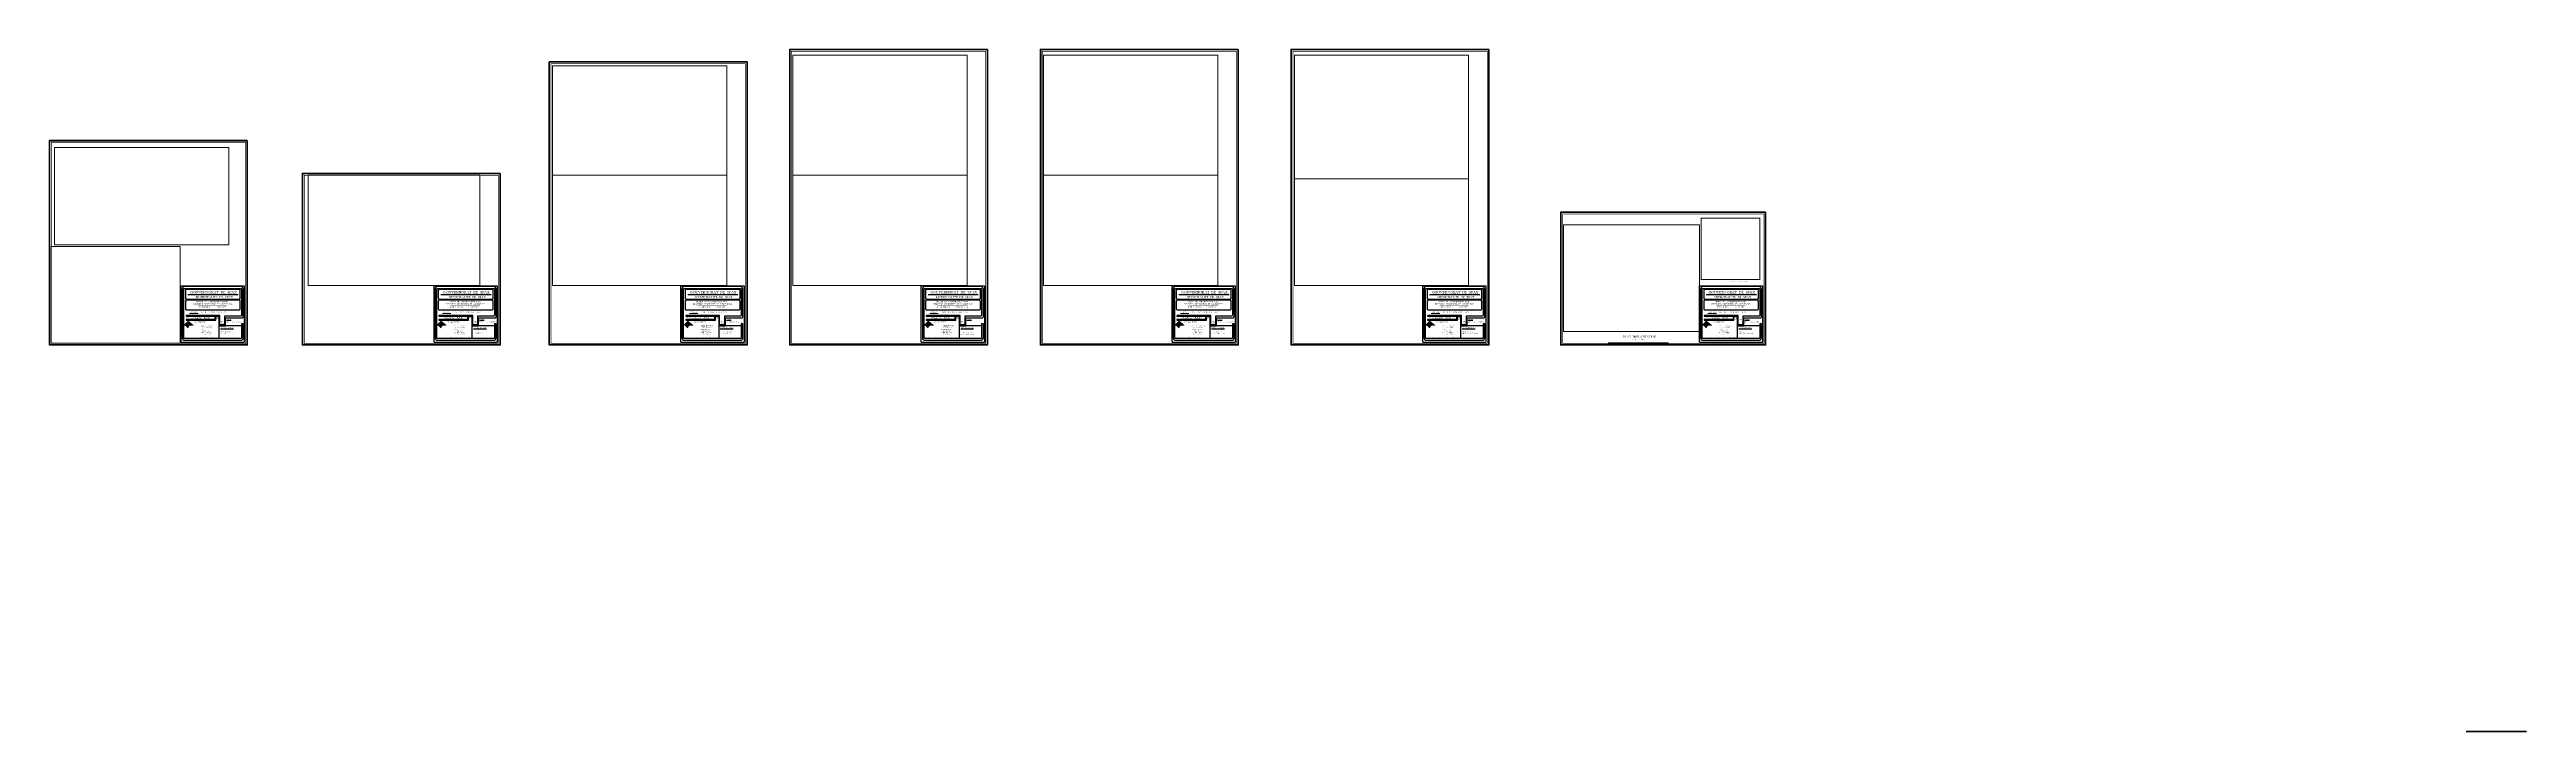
# Paper-space layout 'Layout1' of a CAD drawing. Header units: millimetres. Extents: x -930 to -229, y 10 to 203.
# The model-space entities are those that its viewports show. They can reach past a viewport. Long polylines and large blocks are cut down to what shows.
import ezdxf

# ---------------------------------------------------------------- set-up
doc = ezdxf.new("R2010")
doc.units = ezdxf.units.MM
for name, color, linetype, lineweight in [('2', 2, 'Continuous', 5), ('FIN', 7, 'Continuous', 25), ('FOR', 7, 'Continuous', 35), ('LAKHAR', 7, 'Continuous', 25), ('MEN', 7, 'Continuous', 5), ('Surface', 1, 'Continuous', 60), ('TEXT', 12, 'Continuous', 13)]:
    doc.layers.add(name, color=color, linetype=linetype, lineweight=lineweight)
for name, color, linetype, lineweight, true_color in [('HACH', 7, 'Continuous', 5, 0xd1d1d1), ('HATCH', 7, 'Continuous', 5, 0xbababa), ('TEX', 7, 'Continuous', 18, 0x700000)]:
    doc.layers.add(name, color=color, linetype=linetype, lineweight=lineweight, true_color=true_color)
doc.styles.add('Arial 25', font='arial.ttf', dxfattribs={"height": 0.5})
doc.styles.add('ITALICC', font='times.ttf', dxfattribs={"height": 0.964189})
doc.styles.add('ROMANC', font='times.ttf', dxfattribs={"height": 0.3})
doc.styles.add('TITRE', font='swissbi.ttf', dxfattribs={"height": 0.3})

msp = doc.modelspace()

# ---------------------------------------------------------------- hatches: boundary and pattern name
at = {"layer": 'HATCH'}
h = msp.add_hatch(dxfattribs=at)
h.set_pattern_fill('ANGLE', color=256, scale=0.035, style=0)
h.set_pattern_definition([(0, (100.15067, -0.0008), (0, 0.244475), [0.1778, -0.066675]), (90, (100.15067, -0.0008), (-0.244475, 1e-17), [0.1778, -0.066675])])
h.paths.add_polyline_path([(2481.311, -638.013), (2481.738, -638.013), (2481.738, -638.245), (2481.311, -638.245)], flags=24)
h.paths.add_polyline_path([(2481.737, -637.855), (2481.737, -636.747), (2481.488, -636.747), (2481.488, -637.855)], flags=24)

psp = doc.layouts.get("Layout1")

# ---------------------------------------------------------------- hatches: boundary and pattern name
at = {"layer": 'HACH', "lineweight": 0}
h = psp.add_hatch(dxfattribs=at)
h.set_pattern_fill('LINE', color=256, scale=0.01794, angle=45, style=0)
h.set_pattern_definition([(45, (-1555.863975, -164.21561), (-0.0402765965, 0.0402765965), [])])
h.paths.add_polyline_path([(-891.14, 125.97), (-892.31, 124.8), (-891.94, 124.8), (-891.19, 125.56), (-891.19, 124.99), (-891.07, 125.11), (-890.76, 124.8), (-889.71, 124.8)])
h = psp.add_hatch(dxfattribs=at)
h.set_pattern_fill('LINE', color=256, scale=0.011213, angle=315, style=0)
h.set_pattern_definition([(315, (-1555.863975, -164.21561), (0.0251728728, 0.0251728728), [])])
h.paths.add_polyline_path([(-891.38, 124.79), (-891.19, 124.99), (-891.19, 125.56), (-891.94, 124.8), (-891.19, 124.04), (-891.19, 124.6)])
for points in [[(-891.37, 124.79), (-891.07, 125.09), (-890.76, 124.79), (-891.06, 124.49)], [(-819.77, 124.79), (-819.47, 125.09), (-819.17, 124.79), (-819.47, 124.49)], [(-749.89, 124.79), (-749.59, 125.09), (-749.28, 124.79), (-749.59, 124.49)], [(-681.83, 124.79), (-681.53, 125.09), (-681.23, 124.79), (-681.53, 124.49)], [(-610.85, 124.79), (-610.54, 125.09), (-610.24, 124.79), (-610.54, 124.49)], [(-539.86, 124.79), (-539.56, 125.09), (-539.25, 124.79), (-539.56, 124.49)], [(-461.53, 124.79), (-461.23, 125.09), (-460.93, 124.79), (-461.23, 124.49)]]:
    psp.add_hatch(color=14, dxfattribs=at).paths.add_polyline_path(points)
h = psp.add_hatch(dxfattribs=at)
h.set_pattern_fill('LINE', color=256, scale=0.01794, angle=45, style=0)
h.set_pattern_definition([(45, (-1484.26787, -164.21561), (-0.0402765965, 0.0402765965), [])])
h.paths.add_polyline_path([(-819.55, 125.97), (-820.71, 124.8), (-820.34, 124.8), (-819.59, 125.56), (-819.59, 124.99), (-819.47, 125.11), (-819.16, 124.8), (-818.11, 124.8)])
h = psp.add_hatch(dxfattribs=at)
h.set_pattern_fill('LINE', color=256, scale=0.011213, angle=315, style=0)
h.set_pattern_definition([(315, (-1484.267868, -164.21561), (0.0251728728, 0.0251728728), [])])
h.paths.add_polyline_path([(-819.78, 124.79), (-819.59, 124.99), (-819.59, 125.56), (-820.35, 124.8), (-819.59, 124.04), (-819.59, 124.6)])
h = psp.add_hatch(dxfattribs=at)
h.set_pattern_fill('LINE', color=256, scale=0.01794, angle=45, style=0)
h.set_pattern_definition([(45, (-1414.386743, -164.21561), (-0.0402765965, 0.0402765965), [])])
h.paths.add_polyline_path([(-749.66, 125.97), (-750.83, 124.8), (-750.46, 124.8), (-749.71, 125.56), (-749.71, 124.99), (-749.59, 125.11), (-749.28, 124.8), (-748.23, 124.8)])
h = psp.add_hatch(dxfattribs=at)
h.set_pattern_fill('LINE', color=256, scale=0.011213, angle=315, style=0)
h.set_pattern_definition([(315, (-1414.386743, -164.21561), (0.0251728728, 0.0251728728), [])])
h.paths.add_polyline_path([(-749.9, 124.79), (-749.71, 124.99), (-749.71, 125.56), (-750.47, 124.8), (-749.71, 124.04), (-749.71, 124.6)])
h = psp.add_hatch(dxfattribs=at)
h.set_pattern_fill('LINE', color=256, scale=0.01794, angle=45, style=0)
h.set_pattern_definition([(45, (-1346.329273, -164.21561), (-0.0402765965, 0.0402765965), [])])
h.paths.add_polyline_path([(-681.61, 125.97), (-682.77, 124.8), (-682.41, 124.8), (-681.65, 125.56), (-681.65, 124.99), (-681.53, 125.11), (-681.23, 124.8), (-680.17, 124.8)])
h = psp.add_hatch(dxfattribs=at)
h.set_pattern_fill('LINE', color=256, scale=0.011213, angle=315, style=0)
h.set_pattern_definition([(315, (-1346.329273, -164.21561), (0.0251728728, 0.0251728728), [])])
h.paths.add_polyline_path([(-681.84, 124.79), (-681.65, 124.99), (-681.65, 125.56), (-682.41, 124.8), (-681.65, 124.04), (-681.65, 124.6)])
h = psp.add_hatch(dxfattribs=at)
h.set_pattern_fill('LINE', color=256, scale=0.01794, angle=45, style=0)
h.set_pattern_definition([(45, (-1275.34298, -164.21561), (-0.0402765965, 0.0402765965), [])])
h.paths.add_polyline_path([(-610.62, 125.97), (-611.79, 124.8), (-611.42, 124.8), (-610.66, 125.56), (-610.66, 124.99), (-610.54, 125.11), (-610.24, 124.8), (-609.18, 124.8)])
h = psp.add_hatch(dxfattribs=at)
h.set_pattern_fill('LINE', color=256, scale=0.011213, angle=315, style=0)
h.set_pattern_definition([(315, (-1275.34298, -164.21561), (0.0251728728, 0.0251728728), [])])
h.paths.add_polyline_path([(-610.86, 124.79), (-610.66, 124.99), (-610.66, 125.56), (-611.42, 124.8), (-610.66, 124.04), (-610.66, 124.6)])
h = psp.add_hatch(dxfattribs=at)
h.set_pattern_fill('LINE', color=256, scale=0.01794, angle=45, style=0)
h.set_pattern_definition([(45, (-1204.35669, -164.21561), (-0.0402765965, 0.0402765965), [])])
h.paths.add_polyline_path([(-539.63, 125.97), (-540.8, 124.8), (-540.43, 124.8), (-539.68, 125.56), (-539.68, 124.99), (-539.56, 125.11), (-539.25, 124.8), (-538.2, 124.8)])
h = psp.add_hatch(dxfattribs=at)
h.set_pattern_fill('LINE', color=256, scale=0.011213, angle=315, style=0)
h.set_pattern_definition([(315, (-1204.35669, -164.21561), (0.0251728728, 0.0251728728), [])])
h.paths.add_polyline_path([(-539.87, 124.79), (-539.68, 124.99), (-539.68, 125.56), (-540.44, 124.8), (-539.68, 124.04), (-539.68, 124.6)])
h = psp.add_hatch(dxfattribs=at)
h.set_pattern_fill('LINE', color=256, scale=0.01794, angle=45, style=0)
h.set_pattern_definition([(45, (-1126.0277, -164.21561), (-0.0402765965, 0.0402765965), [])])
h.paths.add_polyline_path([(-461.31, 125.97), (-462.47, 124.8), (-462.1, 124.8), (-461.35, 125.56), (-461.35, 124.99), (-461.23, 125.11), (-460.92, 124.8), (-459.87, 124.8)])
h = psp.add_hatch(dxfattribs=at)
h.set_pattern_fill('LINE', color=256, scale=0.011213, angle=315, style=0)
h.set_pattern_definition([(315, (-1126.0277, -164.21561), (0.0251728728, 0.0251728728), [])])
h.paths.add_polyline_path([(-461.54, 124.79), (-461.35, 124.99), (-461.35, 125.56), (-462.11, 124.8), (-461.35, 124.04), (-461.35, 124.6)])

# ---------------------------------------------------------------- linework, layer by layer
for p, q in [((-893.15, 120.01), (-893.15, 135.99)), ((-875.29, 135.99), (-875.29, 120.01)), ((-821.55, 120.01), (-821.55, 135.99)), ((-803.69, 135.99), (-803.69, 120.01)), ((-751.67, 120.01), (-751.67, 135.99)), ((-733.81, 135.99), (-733.81, 120.01)), ((-683.62, 120.01), (-683.62, 135.99)), ((-665.76, 135.99), (-665.76, 120.01)), ((-612.63, 120.01), (-612.63, 135.99)), ((-594.77, 135.99), (-594.77, 120.01)), ((-541.64, 120.01), (-541.64, 135.99)), ((-523.78, 135.99), (-523.78, 120.01)), ((-463.31, 120.01), (-463.31, 135.99)), ((-445.45, 135.99), (-445.45, 120.01)), ((-893.15, 120.01), (-875.29, 120.01)), ((-880.58, 124.57), (-882.47, 124.57)), ((-821.55, 120.01), (-803.69, 120.01)), ((-808.98, 124.57), (-810.87, 124.57)), ((-751.67, 120.01), (-733.81, 120.01)), ((-739.1, 124.57), (-740.99, 124.57)), ((-683.62, 120.01), (-665.76, 120.01)), ((-671.04, 124.57), (-672.94, 124.57)), ((-612.63, 120.01), (-594.77, 120.01)), ((-600.06, 124.57), (-601.95, 124.57)), ((-541.64, 120.01), (-523.78, 120.01)), ((-529.07, 124.57), (-530.96, 124.57)), ((-463.31, 120.01), (-445.45, 120.01)), ((-450.74, 124.57), (-452.63, 124.57))]:
    psp.add_line(p, q)
at = {"layer": '2', "const_width": 0.0365}
for points in [[(-888.49, 130.29), (-880.17, 130.29), (-880.17, 129.58), (-888.49, 129.58)], [(-816.9, 130.29), (-808.58, 130.29), (-808.58, 129.58), (-816.9, 129.58)], [(-747.01, 130.29), (-738.7, 130.29), (-738.7, 129.58), (-747.01, 129.58)], [(-678.96, 130.29), (-670.64, 130.29), (-670.64, 129.58), (-678.96, 129.58)], [(-607.97, 130.29), (-599.65, 130.29), (-599.65, 129.58), (-607.97, 129.58)], [(-536.98, 130.29), (-528.67, 130.29), (-528.67, 129.58), (-536.98, 129.58)], [(-458.66, 130.29), (-450.34, 130.29), (-450.34, 129.58), (-458.66, 129.58)]]:
    psp.add_lwpolyline(points, close=True, dxfattribs=at)
at = {"layer": 'FIN'}
for p, q in [((-880.29, 126.26), (-878.97, 126.26)), ((-808.69, 126.26), (-807.38, 126.26)), ((-738.81, 126.26), (-737.5, 126.26)), ((-670.75, 126.26), (-669.44, 126.26)), ((-599.77, 126.26), (-598.45, 126.26)), ((-528.78, 126.26), (-527.47, 126.26)), ((-450.45, 126.26), (-449.14, 126.26)), ((-882.01, 123.76), (-878.35, 123.76)), ((-810.42, 123.76), (-806.75, 123.76)), ((-740.54, 123.76), (-736.87, 123.76)), ((-672.48, 123.76), (-668.81, 123.76)), ((-601.49, 123.76), (-597.83, 123.76)), ((-530.51, 123.76), (-526.84, 123.76)), ((-452.18, 123.76), (-448.51, 123.76))]:
    psp.add_line(p, q, dxfattribs=at)
at = {"layer": 'FOR'}
for p, q in [((-788.95, 199.38), (-732.95, 199.38)), ((-788.95, 199.38), (-788.95, 119.19)), ((-732.95, 199.38), (-732.95, 119.19)), ((-720.89, 202.9), (-664.89, 202.9)), ((-720.89, 202.9), (-720.89, 119.19)), ((-664.89, 202.9), (-664.89, 119.19)), ((-649.91, 202.9), (-593.91, 202.9)), ((-649.91, 202.9), (-649.91, 119.19)), ((-593.91, 202.9), (-593.91, 119.19)), ((-578.92, 202.9), (-522.92, 202.9)), ((-578.92, 202.9), (-578.92, 119.19)), ((-522.92, 202.9), (-522.92, 119.19)), ((-930.43, 177.15), (-874.43, 177.15)), ((-930.43, 177.15), (-930.43, 119.19)), ((-874.43, 177.15), (-874.43, 119.19)), ((-858.83, 167.78), (-802.83, 167.78)), ((-858.83, 167.78), (-858.83, 119.19)), ((-802.83, 167.78), (-802.83, 119.19)), ((-502.59, 156.78), (-444.59, 156.78)), ((-502.59, 156.78), (-502.59, 119.19)), ((-444.59, 156.78), (-444.59, 119.19)), ((-874.43, 119.19), (-930.43, 119.19)), ((-802.83, 119.19), (-858.83, 119.19)), ((-732.95, 119.19), (-788.95, 119.19)), ((-664.89, 119.19), (-720.89, 119.19)), ((-593.91, 119.19), (-649.91, 119.19)), ((-522.92, 119.19), (-578.92, 119.19)), ((-444.59, 119.19), (-502.59, 119.19))]:
    psp.add_line(p, q, dxfattribs=at)
for points in [[(-732.95, 199.38), (-788.95, 199.38), (-788.95, 119.19), (-732.95, 119.19)], [(-664.89, 202.9), (-720.89, 202.9), (-720.89, 119.19), (-664.89, 119.19)], [(-593.91, 202.9), (-649.91, 202.9), (-649.91, 119.19), (-593.91, 119.19)], [(-522.92, 202.9), (-578.92, 202.9), (-578.92, 119.19), (-522.92, 119.19)], [(-874.43, 177.15), (-930.43, 177.15), (-930.43, 119.19), (-874.43, 119.19)], [(-802.83, 167.78), (-858.83, 167.78), (-858.83, 119.19), (-802.83, 119.19)], [(-444.59, 156.78), (-502.59, 156.78), (-502.59, 119.19), (-444.59, 119.19)]]:
    psp.add_lwpolyline(points, close=True, dxfattribs=at)
at = {"layer": 'FOR', "const_width": 0.2}
for points in [[(-733.45, 198.88), (-788.45, 198.88), (-788.45, 119.69), (-733.45, 119.69)], [(-665.39, 202.4), (-720.39, 202.4), (-720.39, 119.69), (-665.39, 119.69)], [(-594.41, 202.4), (-649.41, 202.4), (-649.41, 119.69), (-594.41, 119.69)], [(-523.42, 202.4), (-578.42, 202.4), (-578.42, 119.69), (-523.42, 119.69)], [(-874.93, 176.65), (-929.93, 176.65), (-929.93, 119.69), (-874.93, 119.69)], [(-803.33, 167.28), (-858.33, 167.28), (-858.33, 119.69), (-803.33, 119.69)], [(-445.09, 156.28), (-502.09, 156.28), (-502.09, 119.69), (-445.09, 119.69)], [(-446.23, 155.13), (-462.87, 155.13), (-462.91, 137.71), (-446.23, 137.71)]]:
    psp.add_lwpolyline(points, close=True, dxfattribs=at)
at = {"layer": 'HACH', "lineweight": 0, "const_width": 0.0163}
for points in [[(-891.38, 124.79), (-891.07, 125.11), (-890.75, 124.79), (-891.06, 124.48)], [(-819.78, 124.79), (-819.47, 125.11), (-819.15, 124.79), (-819.47, 124.48)], [(-749.9, 124.79), (-749.59, 125.11), (-749.27, 124.79), (-749.59, 124.48)], [(-681.84, 124.79), (-681.53, 125.11), (-681.22, 124.79), (-681.53, 124.48)], [(-610.86, 124.79), (-610.54, 125.11), (-610.23, 124.79), (-610.54, 124.48)], [(-539.87, 124.79), (-539.56, 125.11), (-539.24, 124.79), (-539.56, 124.48)], [(-461.54, 124.79), (-461.23, 125.11), (-460.91, 124.79), (-461.23, 124.48)]]:
    psp.add_lwpolyline(points, close=True, dxfattribs=at)
at = {"layer": 'HACH', "lineweight": 0}
for points in [[(-891.37, 124.79), (-891.07, 125.09), (-890.76, 124.79), (-891.06, 124.49)], [(-819.77, 124.79), (-819.47, 125.09), (-819.17, 124.79), (-819.47, 124.49)], [(-749.89, 124.79), (-749.59, 125.09), (-749.28, 124.79), (-749.59, 124.49)], [(-681.83, 124.79), (-681.53, 125.09), (-681.23, 124.79), (-681.53, 124.49)], [(-610.85, 124.79), (-610.54, 125.09), (-610.24, 124.79), (-610.54, 124.49)], [(-539.86, 124.79), (-539.56, 125.09), (-539.25, 124.79), (-539.56, 124.49)], [(-461.53, 124.79), (-461.23, 125.09), (-460.93, 124.79), (-461.23, 124.49)]]:
    psp.add_lwpolyline(points, close=True, dxfattribs=at)
at = {"layer": 'LAKHAR', "ltscale": 2}
for p, q in [((-893.15, 135.99), (-875.29, 135.99)), ((-877.02, 133.44), (-891.24, 133.44)), ((-876.08, 135.02), (-876.08, 127.69)), ((-875.6, 127.21), (-875.6, 135.02)), ((-821.55, 135.99), (-803.69, 135.99)), ((-805.42, 133.44), (-819.64, 133.44)), ((-804.48, 135.02), (-804.48, 127.69)), ((-804, 127.21), (-804, 135.02)), ((-751.67, 135.99), (-733.81, 135.99)), ((-735.54, 133.44), (-749.76, 133.44)), ((-734.6, 135.02), (-734.6, 127.69)), ((-734.12, 127.21), (-734.12, 135.02)), ((-683.62, 135.99), (-665.76, 135.99)), ((-667.49, 133.44), (-681.7, 133.44)), ((-666.54, 135.02), (-666.54, 127.69)), ((-666.06, 127.21), (-666.06, 135.02)), ((-612.63, 135.99), (-594.77, 135.99)), ((-596.5, 133.44), (-610.72, 133.44)), ((-595.56, 135.02), (-595.56, 127.69)), ((-595.08, 127.21), (-595.08, 135.02)), ((-541.64, 135.99), (-523.78, 135.99)), ((-525.51, 133.44), (-539.73, 133.44)), ((-524.57, 135.02), (-524.57, 127.69)), ((-524.09, 127.21), (-524.09, 135.02)), ((-463.31, 135.99), (-445.45, 135.99)), ((-447.18, 133.44), (-461.4, 133.44)), ((-446.24, 135.02), (-446.24, 127.69)), ((-445.76, 127.21), (-445.76, 135.02)), ((-882.47, 124.57), (-882.47, 121)), ((-876.08, 124.57), (-882.47, 124.57)), ((-810.87, 124.57), (-810.87, 121)), ((-804.48, 124.57), (-810.87, 124.57)), ((-740.99, 124.57), (-740.99, 121)), ((-734.6, 124.57), (-740.99, 124.57)), ((-672.94, 124.57), (-672.94, 121)), ((-666.54, 124.57), (-672.94, 124.57)), ((-601.95, 124.57), (-601.95, 121)), ((-595.56, 124.57), (-601.95, 124.57)), ((-530.96, 124.57), (-530.96, 121)), ((-524.57, 124.57), (-530.96, 124.57)), ((-452.63, 124.57), (-452.63, 121)), ((-446.24, 124.57), (-452.63, 124.57))]:
    psp.add_line(p, q, dxfattribs=at)
for points in [[(-880.58, 126.87), (-875.94, 126.87, 0.414214), (-875.6, 127.21), (-875.6, 135.02, 0.414214), (-876.29, 135.71), (-892.18, 135.71, 0.414214), (-892.87, 135.02), (-892.87, 121.2, 0.414214), (-892.18, 120.52), (-876.29, 120.52, 0.414214), (-875.6, 121.2), (-875.6, 125.14, 0.414214), (-875.67, 125.21), (-876.08, 125.21), (-876.08, 121.2, -0.414214), (-876.29, 121), (-892.18, 121, -0.414214), (-892.39, 121.2), (-892.39, 135.02, -0.414214), (-892.18, 135.23), (-876.29, 135.23, -0.414214), (-876.08, 135.02), (-876.08, 127.69, -0.414214), (-876.42, 127.35), (-880.85, 127.35), (-880.85, 124.85), (-882.19, 124.85), (-882.19, 127.5), (-883.66, 127.5), (-891.79, 127.5), (-891.79, 127.36), (-883.66, 127.36), (-883.66, 126.42), (-891.79, 126.42), (-891.79, 126.22), (-883.38, 126.22), (-883.38, 127.22), (-882.47, 127.22), (-882.47, 124.57), (-880.58, 124.57)], [(-876.43, 134.62, 0.414214), (-876.73, 134.92), (-891.66, 134.92, 0.414214), (-891.95, 134.62), (-891.95, 132.51, 0.414214), (-891.66, 132.21), (-876.73, 132.21, 0.414214), (-876.43, 132.51)], [(-808.98, 126.87), (-804.34, 126.87, 0.414214), (-804, 127.21), (-804, 135.02, 0.414214), (-804.69, 135.71), (-820.58, 135.71, 0.414214), (-821.27, 135.02), (-821.27, 121.2, 0.414214), (-820.58, 120.52), (-804.69, 120.52, 0.414214), (-804, 121.2), (-804, 125.14, 0.414214), (-804.07, 125.21), (-804.48, 125.21), (-804.48, 121.2, -0.414214), (-804.69, 121), (-820.58, 121, -0.414214), (-820.79, 121.2), (-820.79, 135.02, -0.414214), (-820.58, 135.23), (-804.69, 135.23, -0.414214), (-804.48, 135.02), (-804.48, 127.69, -0.414214), (-804.83, 127.35), (-809.26, 127.35), (-809.26, 124.85), (-810.6, 124.85), (-810.6, 127.5), (-812.06, 127.5), (-820.19, 127.5), (-820.19, 127.36), (-812.06, 127.36), (-812.06, 126.42), (-820.19, 126.42), (-820.19, 126.22), (-811.79, 126.22), (-811.79, 127.22), (-810.87, 127.22), (-810.87, 124.57), (-808.98, 124.57)], [(-804.83, 134.62, 0.414214), (-805.13, 134.92), (-820.06, 134.92, 0.414214), (-820.36, 134.62), (-820.36, 132.51, 0.414214), (-820.06, 132.21), (-805.13, 132.21, 0.414214), (-804.83, 132.51)], [(-739.1, 126.87), (-734.46, 126.87, 0.414214), (-734.12, 127.21), (-734.12, 135.02, 0.414214), (-734.81, 135.71), (-750.7, 135.71, 0.414214), (-751.39, 135.02), (-751.39, 121.2, 0.414214), (-750.7, 120.52), (-734.81, 120.52, 0.414214), (-734.12, 121.2), (-734.12, 125.14, 0.414214), (-734.19, 125.21), (-734.6, 125.21), (-734.6, 121.2, -0.414214), (-734.81, 121), (-750.7, 121, -0.414214), (-750.91, 121.2), (-750.91, 135.02, -0.414214), (-750.7, 135.23), (-734.81, 135.23, -0.414214), (-734.6, 135.02), (-734.6, 127.69, -0.414214), (-734.95, 127.35), (-739.38, 127.35), (-739.38, 124.85), (-740.72, 124.85), (-740.72, 127.5), (-742.18, 127.5), (-750.31, 127.5), (-750.31, 127.36), (-742.18, 127.36), (-742.18, 126.42), (-750.31, 126.42), (-750.31, 126.22), (-741.9, 126.22), (-741.9, 127.22), (-740.99, 127.22), (-740.99, 124.57), (-739.1, 124.57)], [(-734.95, 134.62, 0.414214), (-735.25, 134.92), (-750.18, 134.92, 0.414214), (-750.48, 134.62), (-750.48, 132.51, 0.414214), (-750.18, 132.21), (-735.25, 132.21, 0.414214), (-734.95, 132.51)], [(-671.04, 126.87), (-666.41, 126.87, 0.414214), (-666.06, 127.21), (-666.06, 135.02, 0.414214), (-666.75, 135.71), (-682.65, 135.71, 0.414214), (-683.33, 135.02), (-683.33, 121.2, 0.414214), (-682.65, 120.52), (-666.75, 120.52, 0.414214), (-666.06, 121.2), (-666.06, 125.14, 0.414214), (-666.13, 125.21), (-666.54, 125.21), (-666.54, 121.2, -0.414214), (-666.75, 121), (-682.65, 121, -0.414214), (-682.85, 121.2), (-682.85, 135.02, -0.414214), (-682.65, 135.23), (-666.75, 135.23, -0.414214), (-666.54, 135.02), (-666.54, 127.69, -0.414214), (-666.89, 127.35), (-671.32, 127.35), (-671.32, 124.85), (-672.66, 124.85), (-672.66, 127.5), (-674.12, 127.5), (-682.25, 127.5), (-682.25, 127.36), (-674.12, 127.36), (-674.12, 126.42), (-682.25, 126.42), (-682.25, 126.22), (-673.85, 126.22), (-673.85, 127.22), (-672.94, 127.22), (-672.94, 124.57), (-671.04, 124.57)], [(-666.89, 134.62, 0.414214), (-667.19, 134.92), (-682.12, 134.92, 0.414214), (-682.42, 134.62), (-682.42, 132.51, 0.414214), (-682.12, 132.21), (-667.19, 132.21, 0.414214), (-666.89, 132.51)], [(-600.06, 126.87), (-595.42, 126.87, 0.414214), (-595.08, 127.21), (-595.08, 135.02, 0.414214), (-595.76, 135.71), (-611.66, 135.71, 0.414214), (-612.35, 135.02), (-612.35, 121.2, 0.414214), (-611.66, 120.52), (-595.76, 120.52, 0.414214), (-595.08, 121.2), (-595.08, 125.14, 0.414214), (-595.14, 125.21), (-595.56, 125.21), (-595.56, 121.2, -0.414214), (-595.76, 121), (-611.66, 121, -0.414214), (-611.87, 121.2), (-611.87, 135.02, -0.414214), (-611.66, 135.23), (-595.76, 135.23, -0.414214), (-595.56, 135.02), (-595.56, 127.69, -0.414214), (-595.9, 127.35), (-600.33, 127.35), (-600.33, 124.85), (-601.67, 124.85), (-601.67, 127.5), (-603.14, 127.5), (-611.27, 127.5), (-611.27, 127.36), (-603.14, 127.36), (-603.14, 126.42), (-611.27, 126.42), (-611.27, 126.22), (-602.86, 126.22), (-602.86, 127.22), (-601.95, 127.22), (-601.95, 124.57), (-600.06, 124.57)], [(-595.91, 134.62, 0.414214), (-596.21, 134.92), (-611.14, 134.92, 0.414214), (-611.43, 134.62), (-611.43, 132.51, 0.414214), (-611.14, 132.21), (-596.21, 132.21, 0.414214), (-595.91, 132.51)], [(-529.07, 126.87), (-524.43, 126.87, 0.414214), (-524.09, 127.21), (-524.09, 135.02, 0.414214), (-524.78, 135.71), (-540.67, 135.71, 0.414214), (-541.36, 135.02), (-541.36, 121.2, 0.414214), (-540.67, 120.52), (-524.78, 120.52, 0.414214), (-524.09, 121.2), (-524.09, 125.14, 0.414214), (-524.16, 125.21), (-524.57, 125.21), (-524.57, 121.2, -0.414214), (-524.78, 121), (-540.67, 121, -0.414214), (-540.88, 121.2), (-540.88, 135.02, -0.414214), (-540.67, 135.23), (-524.78, 135.23, -0.414214), (-524.57, 135.02), (-524.57, 127.69, -0.414214), (-524.92, 127.35), (-529.35, 127.35), (-529.35, 124.85), (-530.69, 124.85), (-530.69, 127.5), (-532.15, 127.5), (-540.28, 127.5), (-540.28, 127.36), (-532.15, 127.36), (-532.15, 126.42), (-540.28, 126.42), (-540.28, 126.22), (-531.87, 126.22), (-531.87, 127.22), (-530.96, 127.22), (-530.96, 124.57), (-529.07, 124.57)], [(-524.92, 134.62, 0.414214), (-525.22, 134.92), (-540.15, 134.92, 0.414214), (-540.45, 134.62), (-540.45, 132.51, 0.414214), (-540.15, 132.21), (-525.22, 132.21, 0.414214), (-524.92, 132.51)], [(-450.74, 126.87), (-446.1, 126.87, 0.414214), (-445.76, 127.21), (-445.76, 135.02, 0.414214), (-446.45, 135.71), (-462.34, 135.71, 0.414214), (-463.03, 135.02), (-463.03, 121.2, 0.414214), (-462.34, 120.52), (-446.45, 120.52, 0.414214), (-445.76, 121.2), (-445.76, 125.14, 0.414214), (-445.83, 125.21), (-446.24, 125.21), (-446.24, 121.2, -0.414214), (-446.45, 121), (-462.34, 121, -0.414214), (-462.55, 121.2), (-462.55, 135.02, -0.414214), (-462.34, 135.23), (-446.45, 135.23, -0.414214), (-446.24, 135.02), (-446.24, 127.69, -0.414214), (-446.59, 127.35), (-451.02, 127.35), (-451.02, 124.85), (-452.36, 124.85), (-452.36, 127.5), (-453.82, 127.5), (-461.95, 127.5), (-461.95, 127.36), (-453.82, 127.36), (-453.82, 126.42), (-461.95, 126.42), (-461.95, 126.22), (-453.55, 126.22), (-453.55, 127.22), (-452.63, 127.22), (-452.63, 124.57), (-450.74, 124.57)], [(-446.59, 134.62, 0.414214), (-446.89, 134.92), (-461.82, 134.92, 0.414214), (-462.12, 134.62), (-462.12, 132.51, 0.414214), (-461.82, 132.21), (-446.89, 132.21, 0.414214), (-446.59, 132.51)], [(-876.43, 131.55, 0.414214), (-876.73, 131.84), (-891.66, 131.84, 0.414214), (-891.95, 131.55), (-891.95, 129.47, 0.414214), (-891.66, 129.17), (-876.73, 129.17, 0.414214), (-876.43, 129.47)], [(-804.83, 131.55, 0.414214), (-805.13, 131.84), (-820.06, 131.84, 0.414214), (-820.36, 131.55), (-820.36, 129.47, 0.414214), (-820.06, 129.17), (-805.13, 129.17, 0.414214), (-804.83, 129.47)], [(-734.95, 131.55, 0.414214), (-735.25, 131.84), (-750.18, 131.84, 0.414214), (-750.48, 131.55), (-750.48, 129.47, 0.414214), (-750.18, 129.17), (-735.25, 129.17, 0.414214), (-734.95, 129.47)], [(-666.89, 131.55, 0.414214), (-667.19, 131.84), (-682.12, 131.84, 0.414214), (-682.42, 131.55), (-682.42, 129.47, 0.414214), (-682.12, 129.17), (-667.19, 129.17, 0.414214), (-666.89, 129.47)], [(-595.91, 131.55, 0.414214), (-596.21, 131.84), (-611.14, 131.84, 0.414214), (-611.43, 131.55), (-611.43, 129.47, 0.414214), (-611.14, 129.17), (-596.21, 129.17, 0.414214), (-595.91, 129.47)], [(-524.92, 131.55, 0.414214), (-525.22, 131.84), (-540.15, 131.84, 0.414214), (-540.45, 131.55), (-540.45, 129.47, 0.414214), (-540.15, 129.17), (-525.22, 129.17, 0.414214), (-524.92, 129.47)], [(-446.59, 131.55, 0.414214), (-446.89, 131.84), (-461.82, 131.84, 0.414214), (-462.12, 131.55), (-462.12, 129.47, 0.414214), (-461.82, 129.17), (-446.89, 129.17, 0.414214), (-446.59, 129.47)]]:
    psp.add_lwpolyline(points, format="xyb", close=True, dxfattribs=at)
at = {"layer": 'MEN'}
for p, q in [((-502.59, 156.82), (-502.73, 156.82)), ((-502.59, 119.19), (-502.73, 119.19))]:
    psp.add_line(p, q, dxfattribs=at)
at = {"layer": 'Surface'}
for p, q in [((-472.12, 119.69), (-489.15, 119.69)), ((-229.2, 9.69), (-246.23, 9.69))]:
    psp.add_line(p, q, dxfattribs=at)
at = {"layer": 'TEXT'}
for p, q in [((-890.77, 128.11), (-888.37, 128.11)), ((-819.17, 128.11), (-816.78, 128.11)), ((-749.29, 128.11), (-746.9, 128.11)), ((-681.23, 128.11), (-678.84, 128.11)), ((-610.25, 128.11), (-607.85, 128.11)), ((-539.26, 128.11), (-536.87, 128.11)), ((-460.93, 128.11), (-458.54, 128.11))]:
    psp.add_line(p, q, dxfattribs=at)

# ---------------------------------------------------------------- texts
at = {"layer": 'FIN'}
for s, height, style, p in [('* SITUATION. F.lle . N° =  90', 0.2371, 'ROMANC', (-454.32, 136.99)), ('ROUTE  DE  TENIOUR  KM  1 - SFAX', 0.2941, 'ROMANC', (-887.47, 128.31)), ('A.P.D', 0.421, 'TITRE', (-886.72, 126.74)), ('Promoteur', 0.201, 'ROMANC', (-880.25, 126.33)), ('ROUTE  DE  TENIOUR  KM  1 - SFAX', 0.2941, 'ROMANC', (-815.88, 128.31)), ('A.P.D', 0.421, 'TITRE', (-815.13, 126.74)), ('Promoteur', 0.201, 'ROMANC', (-808.65, 126.33)), ('ROUTE  DE  TENIOUR  KM  1 - SFAX', 0.2941, 'ROMANC', (-745.99, 128.31)), ('A.P.D', 0.421, 'TITRE', (-745.24, 126.74)), ('Promoteur', 0.201, 'ROMANC', (-738.77, 126.33)), ('ROUTE  DE  TENIOUR  KM  1 - SFAX', 0.2941, 'ROMANC', (-677.94, 128.31)), ('A.P.D', 0.421, 'TITRE', (-677.19, 126.74)), ('Promoteur', 0.201, 'ROMANC', (-670.71, 126.33)), ('ROUTE  DE  TENIOUR  KM  1 - SFAX', 0.2941, 'ROMANC', (-606.95, 128.31)), ('A.P.D', 0.421, 'TITRE', (-606.2, 126.74)), ('Promoteur', 0.201, 'ROMANC', (-599.73, 126.33)), ('ROUTE  DE  TENIOUR  KM  1 - SFAX', 0.2941, 'ROMANC', (-535.96, 128.31)), ('A.P.D', 0.421, 'TITRE', (-535.21, 126.74)), ('Promoteur', 0.201, 'ROMANC', (-528.74, 126.33)), ('ROUTE  DE  TENIOUR  KM  1 - SFAX', 0.2941, 'ROMANC', (-457.64, 128.31)), ('A.P.D', 0.421, 'TITRE', (-456.89, 126.74)), ('Promoteur', 0.201, 'ROMANC', (-450.41, 126.33)), ('* FACADE  OUEST', 0.2371, 'ROMANC', (-882.07, 122.77)), ('* FACADE   EST', 0.2371, 'ROMANC', (-882.07, 122.28)), ('DESIGNATION:', 0.3402, 'ITALICC', (-881.96, 123.85)), ('IMMOBILIERE MSEDDI FRERES', 0.2027, 'ITALICC', (-880.46, 125.56)), ('DESIGNATION:', 0.3402, 'ITALICC', (-810.36, 123.85)), ('* COUPE   A - A', 0.2371, 'ROMANC', (-810.19, 122.41)), ('IMMOBILIERE MSEDDI FRERES', 0.2027, 'ITALICC', (-808.86, 125.56)), ('* PLAN   TERRASSE', 0.2371, 'ROMANC', (-740.59, 122.77)), ('* PLAN  5 eme  ETAGE', 0.2371, 'ROMANC', (-740.59, 122.28)), ('DESIGNATION:', 0.3402, 'ITALICC', (-740.48, 123.85)), ('IMMOBILIERE MSEDDI FRERES', 0.2027, 'ITALICC', (-738.98, 125.56)), ('* PLAN   3 eme   ETAGE', 0.2371, 'ROMANC', (-672.53, 122.54)), ('* PLAN   4 eme   ETAGE', 0.2371, 'ROMANC', (-672.53, 122.05)), ('DESIGNATION:', 0.3402, 'ITALICC', (-672.43, 123.85)), ('* PLAN   1 er  ETAGE', 0.2371, 'ROMANC', (-601.55, 122.77)), ('* PLAN   2 eme   ETAGE', 0.2371, 'ROMANC', (-601.55, 122.28)), ('DESIGNATION:', 0.3402, 'ITALICC', (-601.44, 123.85)), ('IMMOBILIERE MSEDDI FRERES', 0.2027, 'ITALICC', (-599.94, 125.56)), ('* PLAN   SOUS - SOL', 0.2371, 'ROMANC', (-530.56, 122.77)), ('* PLAN   REZ  DE  CHAUSSEE', 0.2371, 'ROMANC', (-530.56, 122.35)), ('DESIGNATION:', 0.3402, 'ITALICC', (-530.45, 123.85)), ('IMMOBILIERE MSEDDI FRERES', 0.2027, 'ITALICC', (-528.95, 125.56)), ('* SITUATION', 0.2371, 'ROMANC', (-452.23, 122.77)), ('* PLAN  IMPLANTATION', 0.2371, 'ROMANC', (-452.23, 122.28)), ('DESIGNATION:', 0.3402, 'ITALICC', (-452.12, 123.85)), ('IMMOBILIERE MSEDDI FRERES', 0.2027, 'ITALICC', (-450.62, 125.56))]:
    psp.add_text(s, height=height, dxfattribs=dict(at, style=style)).set_placement(p)
at = {"layer": 'FOR', "style": 'Arial 25'}
for p in [(-889.58, 125.5), (-817.98, 125.5), (-748.1, 125.5), (-680.05, 125.5), (-609.06, 125.5), (-538.07, 125.5), (-459.74, 125.5)]:
    psp.add_text('LES  ARCHITECTES', height=0.2622, dxfattribs=at).set_placement(p)
at = {"layer": 'TEX', "ltscale": 0.05, "style": 'ITALICC'}
for s, height, p in [('GOUVERNORAT  DE  SFAX', 0.6889, (-890.57, 133.77)), ('GOUVERNORAT  DE  SFAX', 0.6889, (-818.97, 133.77)), ('GOUVERNORAT  DE  SFAX', 0.6889, (-749.09, 133.77)), ('GOUVERNORAT  DE  SFAX', 0.6889, (-681.03, 133.77)), ('GOUVERNORAT  DE  SFAX', 0.6889, (-610.04, 133.77)), ('GOUVERNORAT  DE  SFAX', 0.6889, (-539.06, 133.77)), ('GOUVERNORAT  DE  SFAX', 0.6889, (-460.73, 133.77)), ('IMMEUBLE   RESIDENTIEL  ET  COMMERCIAL ', 0.3402, (-889.75, 130.61)), ('MUNICIPALITE  DE  SFAX', 0.5741, (-889.05, 132.46)), ("PROJET   DE   CONSTRUCTION  D'UN ", 0.3402, (-888.83, 131.28)), ('IMMEUBLE   RESIDENTIEL  ET  COMMERCIAL ', 0.3402, (-818.16, 130.61)), ('MUNICIPALITE  DE  SFAX', 0.5741, (-817.46, 132.46)), ("PROJET   DE   CONSTRUCTION  D'UN ", 0.3402, (-817.23, 131.28)), ('IMMEUBLE   RESIDENTIEL  ET  COMMERCIAL ', 0.3402, (-748.28, 130.61)), ('MUNICIPALITE  DE  SFAX', 0.5741, (-747.58, 132.46)), ("PROJET   DE   CONSTRUCTION  D'UN ", 0.3402, (-747.35, 131.28)), ('IMMEUBLE   RESIDENTIEL  ET  COMMERCIAL ', 0.3402, (-680.22, 130.61)), ('MUNICIPALITE  DE  SFAX', 0.5741, (-679.52, 132.46)), ("PROJET   DE   CONSTRUCTION  D'UN ", 0.3402, (-679.3, 131.28)), ('IMMEUBLE   RESIDENTIEL  ET  COMMERCIAL ', 0.3402, (-609.23, 130.61)), ('MUNICIPALITE  DE  SFAX', 0.5741, (-608.53, 132.46)), ("PROJET   DE   CONSTRUCTION  D'UN ", 0.3402, (-608.31, 131.28)), ('IMMEUBLE   RESIDENTIEL  ET  COMMERCIAL ', 0.3402, (-538.25, 130.61)), ('MUNICIPALITE  DE  SFAX', 0.5741, (-537.55, 132.46)), ("PROJET   DE   CONSTRUCTION  D'UN ", 0.3402, (-537.32, 131.28)), ('IMMEUBLE   RESIDENTIEL  ET  COMMERCIAL ', 0.3402, (-459.92, 130.61)), ('MUNICIPALITE  DE  SFAX', 0.5741, (-459.22, 132.46)), ("PROJET   DE   CONSTRUCTION  D'UN ", 0.3402, (-458.99, 131.28)), ('PLAN  IMPLANTATION', 0.5741, (-484.97, 121.23)), ('ECHELLE  =  1/200', 0.287, (-482.49, 120.62))]:
    psp.add_text(s, height=height, rotation=359.9646, dxfattribs=at).set_placement(p)
at = {"layer": 'TEXT', "style": 'ROMANC'}
for s, height, p in [('DATE: ', 0.238, (-891.63, 126.8)), ('ADRESSE :', 0.296, (-890.63, 128.32)), ('NOVEMBRE  2013', 0.2376, (-890.4, 126.78)), ('7/7', 0.297, (-883.19, 126.5)), ('DATE: ', 0.238, (-820.03, 126.8)), ('ADRESSE :', 0.296, (-819.03, 128.32)), ('NOVEMBRE  2013', 0.2376, (-818.8, 126.78)), ('6/7', 0.297, (-811.6, 126.5)), ('DATE: ', 0.238, (-750.15, 126.8)), ('ADRESSE :', 0.296, (-749.15, 128.32)), ('NOVEMBRE  2013', 0.2376, (-748.92, 126.78)), ('5/7', 0.297, (-741.72, 126.5)), ('DATE: ', 0.238, (-682.09, 126.8)), ('ADRESSE :', 0.296, (-681.09, 128.32)), ('NOVEMBRE  2013', 0.2376, (-680.86, 126.78)), ('4/7', 0.297, (-673.66, 126.5)), ('DATE: ', 0.238, (-611.11, 126.8)), ('ADRESSE :', 0.296, (-610.11, 128.32)), ('NOVEMBRE  2013', 0.2376, (-609.88, 126.78)), ('3/7', 0.297, (-602.67, 126.5)), ('DATE: ', 0.238, (-540.12, 126.8)), ('ADRESSE :', 0.296, (-539.12, 128.32)), ('NOVEMBRE  2013', 0.2376, (-538.89, 126.78)), ('2/7', 0.297, (-531.69, 126.5)), ('DATE: ', 0.238, (-461.79, 126.8)), ('ADRESSE :', 0.296, (-460.79, 128.32)), ('NOVEMBRE  2013', 0.2376, (-460.56, 126.78)), ('1/7', 0.297, (-453.36, 126.5)), (' Ech: ', 0.214, (-452.07, 126.29)), ('Route de Gabes km 0.5 Lotis. SIOS ZITEX- 3000- SFAX', 0.1732, (-892.09, 121.18)), ('Abdelmajid  FOURATI', 0.2435, (-887.54, 124.49)), ('Khaled  SAHNOUN', 0.2435, (-887.54, 122.61)), ('Rafaat  FOURATI', 0.2435, (-887.52, 123.51)), ('Architecte  E.N.A.U', 0.1715, (-887.18, 123.09)), ('Architecte  I.T.A.A.U.T', 0.1715, (-887.09, 124.07)), ('Architecte  I.T.A.A.U.T', 0.1715, (-887.09, 122.19)), ('Tel 74.226.201-Fax 74.298.566', 0.1732, (-886.02, 121.17)), (' Ech: ', 0.214, (-881.9, 125.74)), ('1/ 100', 0.214, (-881.84, 125.36)), ('Route de Gabes km 0.5 Lotis. SIOS ZITEX- 3000- SFAX', 0.1732, (-820.5, 121.18)), ('Abdelmajid  FOURATI', 0.2435, (-815.95, 124.49)), ('Khaled  SAHNOUN', 0.2435, (-815.95, 122.61)), ('Rafaat  FOURATI', 0.2435, (-815.92, 123.51)), ('Architecte  E.N.A.U', 0.1715, (-815.58, 123.09)), ('Architecte  I.T.A.A.U.T', 0.1715, (-815.49, 124.07)), ('Architecte  I.T.A.A.U.T', 0.1715, (-815.49, 122.19)), ('Tel 74.226.201-Fax 74.298.566', 0.1732, (-814.42, 121.17)), (' Ech: ', 0.214, (-810.31, 125.74)), ('1/ 100', 0.214, (-810.25, 125.36)), ('Route de Gabes km 0.5 Lotis. SIOS ZITEX- 3000- SFAX', 0.1732, (-750.62, 121.18)), ('Abdelmajid  FOURATI', 0.2435, (-746.06, 124.49)), ('Khaled  SAHNOUN', 0.2435, (-746.06, 122.61)), ('Rafaat  FOURATI', 0.2435, (-746.04, 123.51)), ('Architecte  E.N.A.U', 0.1715, (-745.7, 123.09)), ('Architecte  I.T.A.A.U.T', 0.1715, (-745.61, 124.07)), ('Architecte  I.T.A.A.U.T', 0.1715, (-745.61, 122.19)), ('Tel 74.226.201-Fax 74.298.566', 0.1732, (-744.54, 121.17)), (' Ech: ', 0.214, (-740.43, 125.74)), ('1/ 100', 0.214, (-740.36, 125.36)), ('Route de Gabes km 0.5 Lotis. SIOS ZITEX- 3000- SFAX', 0.1732, (-682.56, 121.18)), ('Abdelmajid  FOURATI', 0.2435, (-678.01, 124.49)), ('Khaled  SAHNOUN', 0.2435, (-678.01, 122.61)), ('Rafaat  FOURATI', 0.2435, (-677.98, 123.51)), ('Architecte  E.N.A.U', 0.1715, (-677.65, 123.09)), ('Architecte  I.T.A.A.U.T', 0.1715, (-677.56, 124.07)), ('Architecte  I.T.A.A.U.T', 0.1715, (-677.56, 122.19)), ('Tel 74.226.201-Fax 74.298.566', 0.1732, (-676.48, 121.17)), (' Ech: ', 0.214, (-672.37, 125.74)), ('1/ 100', 0.214, (-672.31, 125.36)), ('Route de Gabes km 0.5 Lotis. SIOS ZITEX- 3000- SFAX', 0.1732, (-611.57, 121.18)), ('Abdelmajid  FOURATI', 0.2435, (-607.02, 124.49)), ('Khaled  SAHNOUN', 0.2435, (-607.02, 122.61)), ('Rafaat  FOURATI', 0.2435, (-607, 123.51)), ('Architecte  E.N.A.U', 0.1715, (-606.66, 123.09)), ('Architecte  I.T.A.A.U.T', 0.1715, (-606.57, 124.07)), ('Architecte  I.T.A.A.U.T', 0.1715, (-606.57, 122.19)), ('Tel 74.226.201-Fax 74.298.566', 0.1732, (-605.5, 121.17)), (' Ech: ', 0.214, (-601.38, 125.74)), ('1/ 100', 0.214, (-601.32, 125.36)), ('Route de Gabes km 0.5 Lotis. SIOS ZITEX- 3000- SFAX', 0.1732, (-540.59, 121.18)), ('Abdelmajid  FOURATI', 0.2435, (-536.03, 124.49)), ('Khaled  SAHNOUN', 0.2435, (-536.03, 122.61)), ('Rafaat  FOURATI', 0.2435, (-536.01, 123.51)), ('Architecte  E.N.A.U', 0.1715, (-535.67, 123.09)), ('Architecte  I.T.A.A.U.T', 0.1715, (-535.58, 124.07)), ('Architecte  I.T.A.A.U.T', 0.1715, (-535.58, 122.19)), ('Tel 74.226.201-Fax 74.298.566', 0.1732, (-534.51, 121.17)), (' Ech: ', 0.214, (-530.4, 125.74)), ('1/ 100', 0.214, (-530.33, 125.36)), ('Route de Gabes km 0.5 Lotis. SIOS ZITEX- 3000- SFAX', 0.1732, (-462.26, 121.18)), ('Abdelmajid  FOURATI', 0.2435, (-457.71, 124.49)), ('Khaled  SAHNOUN', 0.2435, (-457.71, 122.61)), ('Rafaat  FOURATI', 0.2435, (-457.68, 123.51)), ('Architecte  E.N.A.U', 0.1715, (-457.34, 123.09)), ('Architecte  I.T.A.A.U.T', 0.1715, (-457.25, 124.07)), ('Architecte  I.T.A.A.U.T', 0.1715, (-457.25, 122.19)), ('Tel 74.226.201-Fax 74.298.566', 0.1732, (-456.18, 121.17)), ('1/ 2000', 0.214, (-452.09, 125.28)), ('1/ 200', 0.214, (-452.01, 125.7))]:
    psp.add_text(s, height=height, dxfattribs=at).set_placement(p)
at = {"layer": 'TEXT', "color": 7, "style": 'ITALICC'}
for p in [(-888.04, 129.74), (-816.45, 129.74), (-746.57, 129.74), (-678.51, 129.74), (-607.52, 129.74), (-536.54, 129.74), (-458.21, 129.74)]:
    psp.add_text('RESIDENCE         " ZEPHYR"', height=0.3869, dxfattribs=at).set_placement(p)

# ---------------------------------------------------------------- viewports
at = {"layer": 'HATCH'}
for center, size, view_center_point, view_height, status in [((-763.37, 182.76), (49.31, 30.9485), (3734.216, -905.972), 30.94851, 10), ((-695.32, 184.31), (49.31, 34.0544), (2984.819, -836.54), 34.05444, 9), ((-624.33, 184.31), (49.31, 34.0544), (2500.43, -495.165), 34.05445, 6), ((-553.34, 183.81), (49.31, 35.0544), (2557.226, -846.422), 35.05445, 5), ((-904.34, 161.34), (49.31, 27.5843), (3138.642, -971.73), 27.58431, 13), ((-832.9, 151.64), (48.61, 31.29), (3749.413, -832.949), 31.28999, 12), ((-763.37, 151.64), (49.31, 31.29), (3797.735, -1000.438), 31.29001, 11), ((-695.32, 151.64), (49.31, 31.29), (2985.214, -594.182), 31.29001, 8), ((-624.33, 151.64), (49.31, 31.29), (2500.583, -632.317), 31.29, 7), ((-553.34, 151.14), (49.31, 30.29), (2403.684, -1008.356), 30.29, 4), ((-454.55, 146.42), (16.64, 17.414), (3347.824, 516.534), 348.2874, 3), ((-911.69, 133.37), (36.47, 27.3544), (3079.694, -1170.11), 27.35441, 14)]:
    psp.add_viewport(center=center, size=size, view_center_point=view_center_point, view_height=view_height, status=status, dxfattribs=at)
psp.add_viewport(center=(-482.58, 138.11), size=(38.53, 30.2683), view_center_point=(2870.399, -356.33), view_height=60.53668, dxfattribs=at)

doc.saveas('drawing.dxf')
